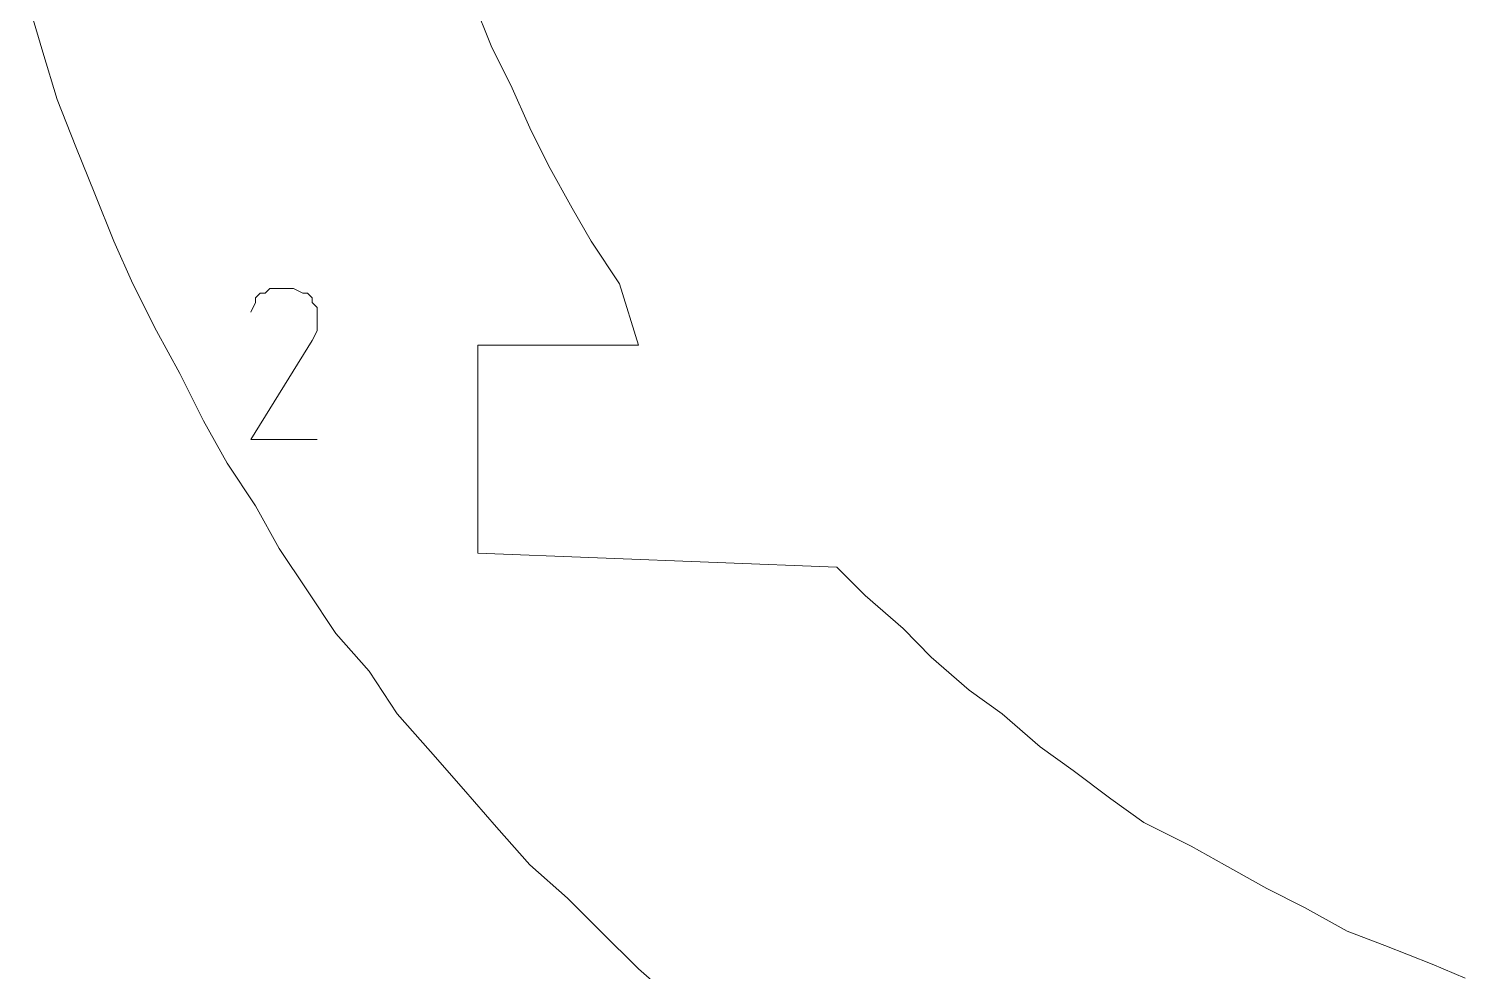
# Model space of a CAD drawing. Header units: centimetres. Extents: x -10.4 to 10.4, y -10.8 to 7.6.
# Drawn here: x -7.7 to -5.98, y -5.671 to -4.543 of the extents above; entities that cross this region are included whole.
import ezdxf
from ezdxf.lldxf.tags import DXFTag

# ---------------------------------------------------------------- set-up
doc = ezdxf.new("R2010")
doc.units = ezdxf.units.CM
doc.header["$MEASUREMENT"] = 0
doc.layers.add('layer 1', color=7, linetype='Continuous')
tags = doc.linetypes.add('New Line711', pattern=[0.2, 0.1, -0.1]).pattern_tags.tags
tags[6:7] = [DXFTag(74, 4), DXFTag(75, 0), DXFTag(340, '0'), DXFTag(46, 1.0), DXFTag(50, 0.0), DXFTag(44, 0.0), DXFTag(45, 0.0)]
tags[4:5] = [DXFTag(74, 4), DXFTag(75, 0), DXFTag(340, '0'), DXFTag(46, 1.0), DXFTag(50, 0.0), DXFTag(44, 0.0), DXFTag(45, 0.0)]
tags = doc.linetypes.add('New Line712', pattern=[0.2, 0.1, -0.1]).pattern_tags.tags
tags[6:7] = [DXFTag(74, 4), DXFTag(75, 0), DXFTag(340, '0'), DXFTag(46, 1.0), DXFTag(50, 0.0), DXFTag(44, 0.0), DXFTag(45, 0.0)]
tags[4:5] = [DXFTag(74, 4), DXFTag(75, 0), DXFTag(340, '0'), DXFTag(46, 1.0), DXFTag(50, 0.0), DXFTag(44, 0.0), DXFTag(45, 0.0)]
tags = doc.linetypes.add('New Line713', pattern=[0.2, 0.1, -0.1]).pattern_tags.tags
tags[6:7] = [DXFTag(74, 4), DXFTag(75, 0), DXFTag(340, '0'), DXFTag(46, 1.0), DXFTag(50, 0.0), DXFTag(44, 0.0), DXFTag(45, 0.0)]
tags[4:5] = [DXFTag(74, 4), DXFTag(75, 0), DXFTag(340, '0'), DXFTag(46, 1.0), DXFTag(50, 0.0), DXFTag(44, 0.0), DXFTag(45, 0.0)]
tags = doc.linetypes.add('New Line714', pattern=[0.2, 0.1, -0.1]).pattern_tags.tags
tags[6:7] = [DXFTag(74, 4), DXFTag(75, 0), DXFTag(340, '0'), DXFTag(46, 1.0), DXFTag(50, 0.0), DXFTag(44, 0.0), DXFTag(45, 0.0)]
tags[4:5] = [DXFTag(74, 4), DXFTag(75, 0), DXFTag(340, '0'), DXFTag(46, 1.0), DXFTag(50, 0.0), DXFTag(44, 0.0), DXFTag(45, 0.0)]
tags = doc.linetypes.add('New Line715', pattern=[0.2, 0.1, -0.1]).pattern_tags.tags
tags[6:7] = [DXFTag(74, 4), DXFTag(75, 0), DXFTag(340, '0'), DXFTag(46, 1.0), DXFTag(50, 0.0), DXFTag(44, 0.0), DXFTag(45, 0.0)]
tags[4:5] = [DXFTag(74, 4), DXFTag(75, 0), DXFTag(340, '0'), DXFTag(46, 1.0), DXFTag(50, 0.0), DXFTag(44, 0.0), DXFTag(45, 0.0)]
tags = doc.linetypes.add('New Line716', pattern=[0.2, 0.1, -0.1]).pattern_tags.tags
tags[6:7] = [DXFTag(74, 4), DXFTag(75, 0), DXFTag(340, '0'), DXFTag(46, 1.0), DXFTag(50, 0.0), DXFTag(44, 0.0), DXFTag(45, 0.0)]
tags[4:5] = [DXFTag(74, 4), DXFTag(75, 0), DXFTag(340, '0'), DXFTag(46, 1.0), DXFTag(50, 0.0), DXFTag(44, 0.0), DXFTag(45, 0.0)]
tags = doc.linetypes.add('New Line782', pattern=[0.2, 0.1, -0.1]).pattern_tags.tags
tags[6:7] = [DXFTag(74, 4), DXFTag(75, 0), DXFTag(340, '0'), DXFTag(46, 1.0), DXFTag(50, 0.0), DXFTag(44, 0.0), DXFTag(45, 0.0)]
tags[4:5] = [DXFTag(74, 4), DXFTag(75, 0), DXFTag(340, '0'), DXFTag(46, 1.0), DXFTag(50, 0.0), DXFTag(44, 0.0), DXFTag(45, 0.0)]
tags = doc.linetypes.add('New Line783', pattern=[0.2, 0.1, -0.1]).pattern_tags.tags
tags[6:7] = [DXFTag(74, 4), DXFTag(75, 0), DXFTag(340, '0'), DXFTag(46, 1.0), DXFTag(50, 0.0), DXFTag(44, 0.0), DXFTag(45, 0.0)]
tags[4:5] = [DXFTag(74, 4), DXFTag(75, 0), DXFTag(340, '0'), DXFTag(46, 1.0), DXFTag(50, 0.0), DXFTag(44, 0.0), DXFTag(45, 0.0)]
tags = doc.linetypes.add('New Line784', pattern=[0.2, 0.1, -0.1]).pattern_tags.tags
tags[6:7] = [DXFTag(74, 4), DXFTag(75, 0), DXFTag(340, '0'), DXFTag(46, 1.0), DXFTag(50, 0.0), DXFTag(44, 0.0), DXFTag(45, 0.0)]
tags[4:5] = [DXFTag(74, 4), DXFTag(75, 0), DXFTag(340, '0'), DXFTag(46, 1.0), DXFTag(50, 0.0), DXFTag(44, 0.0), DXFTag(45, 0.0)]
tags = doc.linetypes.add('New Line785', pattern=[0.2, 0.1, -0.1]).pattern_tags.tags
tags[6:7] = [DXFTag(74, 4), DXFTag(75, 0), DXFTag(340, '0'), DXFTag(46, 1.0), DXFTag(50, 0.0), DXFTag(44, 0.0), DXFTag(45, 0.0)]
tags[4:5] = [DXFTag(74, 4), DXFTag(75, 0), DXFTag(340, '0'), DXFTag(46, 1.0), DXFTag(50, 0.0), DXFTag(44, 0.0), DXFTag(45, 0.0)]
tags = doc.linetypes.add('New Line786', pattern=[0.2, 0.1, -0.1]).pattern_tags.tags
tags[6:7] = [DXFTag(74, 4), DXFTag(75, 0), DXFTag(340, '0'), DXFTag(46, 1.0), DXFTag(50, 0.0), DXFTag(44, 0.0), DXFTag(45, 0.0)]
tags[4:5] = [DXFTag(74, 4), DXFTag(75, 0), DXFTag(340, '0'), DXFTag(46, 1.0), DXFTag(50, 0.0), DXFTag(44, 0.0), DXFTag(45, 0.0)]
tags = doc.linetypes.add('New Line787', pattern=[0.2, 0.1, -0.1]).pattern_tags.tags
tags[6:7] = [DXFTag(74, 4), DXFTag(75, 0), DXFTag(340, '0'), DXFTag(46, 1.0), DXFTag(50, 0.0), DXFTag(44, 0.0), DXFTag(45, 0.0)]
tags[4:5] = [DXFTag(74, 4), DXFTag(75, 0), DXFTag(340, '0'), DXFTag(46, 1.0), DXFTag(50, 0.0), DXFTag(44, 0.0), DXFTag(45, 0.0)]
tags = doc.linetypes.add('New Line788', pattern=[0.2, 0.1, -0.1]).pattern_tags.tags
tags[6:7] = [DXFTag(74, 4), DXFTag(75, 0), DXFTag(340, '0'), DXFTag(46, 1.0), DXFTag(50, 0.0), DXFTag(44, 0.0), DXFTag(45, 0.0)]
tags[4:5] = [DXFTag(74, 4), DXFTag(75, 0), DXFTag(340, '0'), DXFTag(46, 1.0), DXFTag(50, 0.0), DXFTag(44, 0.0), DXFTag(45, 0.0)]
tags = doc.linetypes.add('New Line789', pattern=[0.2, 0.1, -0.1]).pattern_tags.tags
tags[6:7] = [DXFTag(74, 4), DXFTag(75, 0), DXFTag(340, '0'), DXFTag(46, 1.0), DXFTag(50, 0.0), DXFTag(44, 0.0), DXFTag(45, 0.0)]
tags[4:5] = [DXFTag(74, 4), DXFTag(75, 0), DXFTag(340, '0'), DXFTag(46, 1.0), DXFTag(50, 0.0), DXFTag(44, 0.0), DXFTag(45, 0.0)]
tags = doc.linetypes.add('New Line790', pattern=[0.2, 0.1, -0.1]).pattern_tags.tags
tags[6:7] = [DXFTag(74, 4), DXFTag(75, 0), DXFTag(340, '0'), DXFTag(46, 1.0), DXFTag(50, 0.0), DXFTag(44, 0.0), DXFTag(45, 0.0)]
tags[4:5] = [DXFTag(74, 4), DXFTag(75, 0), DXFTag(340, '0'), DXFTag(46, 1.0), DXFTag(50, 0.0), DXFTag(44, 0.0), DXFTag(45, 0.0)]
tags = doc.linetypes.add('New Line791', pattern=[0.2, 0.1, -0.1]).pattern_tags.tags
tags[6:7] = [DXFTag(74, 4), DXFTag(75, 0), DXFTag(340, '0'), DXFTag(46, 1.0), DXFTag(50, 0.0), DXFTag(44, 0.0), DXFTag(45, 0.0)]
tags[4:5] = [DXFTag(74, 4), DXFTag(75, 0), DXFTag(340, '0'), DXFTag(46, 1.0), DXFTag(50, 0.0), DXFTag(44, 0.0), DXFTag(45, 0.0)]
tags = doc.linetypes.add('New Line792', pattern=[0.2, 0.1, -0.1]).pattern_tags.tags
tags[6:7] = [DXFTag(74, 4), DXFTag(75, 0), DXFTag(340, '0'), DXFTag(46, 1.0), DXFTag(50, 0.0), DXFTag(44, 0.0), DXFTag(45, 0.0)]
tags[4:5] = [DXFTag(74, 4), DXFTag(75, 0), DXFTag(340, '0'), DXFTag(46, 1.0), DXFTag(50, 0.0), DXFTag(44, 0.0), DXFTag(45, 0.0)]
tags = doc.linetypes.add('New Line793', pattern=[0.2, 0.1, -0.1]).pattern_tags.tags
tags[6:7] = [DXFTag(74, 4), DXFTag(75, 0), DXFTag(340, '0'), DXFTag(46, 1.0), DXFTag(50, 0.0), DXFTag(44, 0.0), DXFTag(45, 0.0)]
tags[4:5] = [DXFTag(74, 4), DXFTag(75, 0), DXFTag(340, '0'), DXFTag(46, 1.0), DXFTag(50, 0.0), DXFTag(44, 0.0), DXFTag(45, 0.0)]
tags = doc.linetypes.add('New Line794', pattern=[0.2, 0.1, -0.1]).pattern_tags.tags
tags[6:7] = [DXFTag(74, 4), DXFTag(75, 0), DXFTag(340, '0'), DXFTag(46, 1.0), DXFTag(50, 0.0), DXFTag(44, 0.0), DXFTag(45, 0.0)]
tags[4:5] = [DXFTag(74, 4), DXFTag(75, 0), DXFTag(340, '0'), DXFTag(46, 1.0), DXFTag(50, 0.0), DXFTag(44, 0.0), DXFTag(45, 0.0)]
tags = doc.linetypes.add('New Line795', pattern=[0.2, 0.1, -0.1]).pattern_tags.tags
tags[6:7] = [DXFTag(74, 4), DXFTag(75, 0), DXFTag(340, '0'), DXFTag(46, 1.0), DXFTag(50, 0.0), DXFTag(44, 0.0), DXFTag(45, 0.0)]
tags[4:5] = [DXFTag(74, 4), DXFTag(75, 0), DXFTag(340, '0'), DXFTag(46, 1.0), DXFTag(50, 0.0), DXFTag(44, 0.0), DXFTag(45, 0.0)]
tags = doc.linetypes.add('New Line796', pattern=[0.2, 0.1, -0.1]).pattern_tags.tags
tags[6:7] = [DXFTag(74, 4), DXFTag(75, 0), DXFTag(340, '0'), DXFTag(46, 1.0), DXFTag(50, 0.0), DXFTag(44, 0.0), DXFTag(45, 0.0)]
tags[4:5] = [DXFTag(74, 4), DXFTag(75, 0), DXFTag(340, '0'), DXFTag(46, 1.0), DXFTag(50, 0.0), DXFTag(44, 0.0), DXFTag(45, 0.0)]
tags = doc.linetypes.add('New Line797', pattern=[0.2, 0.1, -0.1]).pattern_tags.tags
tags[6:7] = [DXFTag(74, 4), DXFTag(75, 0), DXFTag(340, '0'), DXFTag(46, 1.0), DXFTag(50, 0.0), DXFTag(44, 0.0), DXFTag(45, 0.0)]
tags[4:5] = [DXFTag(74, 4), DXFTag(75, 0), DXFTag(340, '0'), DXFTag(46, 1.0), DXFTag(50, 0.0), DXFTag(44, 0.0), DXFTag(45, 0.0)]
tags = doc.linetypes.add('New Line798', pattern=[0.2, 0.1, -0.1]).pattern_tags.tags
tags[6:7] = [DXFTag(74, 4), DXFTag(75, 0), DXFTag(340, '0'), DXFTag(46, 1.0), DXFTag(50, 0.0), DXFTag(44, 0.0), DXFTag(45, 0.0)]
tags[4:5] = [DXFTag(74, 4), DXFTag(75, 0), DXFTag(340, '0'), DXFTag(46, 1.0), DXFTag(50, 0.0), DXFTag(44, 0.0), DXFTag(45, 0.0)]
tags = doc.linetypes.add('New Line799', pattern=[0.2, 0.1, -0.1]).pattern_tags.tags
tags[6:7] = [DXFTag(74, 4), DXFTag(75, 0), DXFTag(340, '0'), DXFTag(46, 1.0), DXFTag(50, 0.0), DXFTag(44, 0.0), DXFTag(45, 0.0)]
tags[4:5] = [DXFTag(74, 4), DXFTag(75, 0), DXFTag(340, '0'), DXFTag(46, 1.0), DXFTag(50, 0.0), DXFTag(44, 0.0), DXFTag(45, 0.0)]
tags = doc.linetypes.add('New Line800', pattern=[0.2, 0.1, -0.1]).pattern_tags.tags
tags[6:7] = [DXFTag(74, 4), DXFTag(75, 0), DXFTag(340, '0'), DXFTag(46, 1.0), DXFTag(50, 0.0), DXFTag(44, 0.0), DXFTag(45, 0.0)]
tags[4:5] = [DXFTag(74, 4), DXFTag(75, 0), DXFTag(340, '0'), DXFTag(46, 1.0), DXFTag(50, 0.0), DXFTag(44, 0.0), DXFTag(45, 0.0)]
tags = doc.linetypes.add('New Line801', pattern=[0.2, 0.1, -0.1]).pattern_tags.tags
tags[6:7] = [DXFTag(74, 4), DXFTag(75, 0), DXFTag(340, '0'), DXFTag(46, 1.0), DXFTag(50, 0.0), DXFTag(44, 0.0), DXFTag(45, 0.0)]
tags[4:5] = [DXFTag(74, 4), DXFTag(75, 0), DXFTag(340, '0'), DXFTag(46, 1.0), DXFTag(50, 0.0), DXFTag(44, 0.0), DXFTag(45, 0.0)]
tags = doc.linetypes.add('New Line802', pattern=[0.2, 0.1, -0.1]).pattern_tags.tags
tags[6:7] = [DXFTag(74, 4), DXFTag(75, 0), DXFTag(340, '0'), DXFTag(46, 1.0), DXFTag(50, 0.0), DXFTag(44, 0.0), DXFTag(45, 0.0)]
tags[4:5] = [DXFTag(74, 4), DXFTag(75, 0), DXFTag(340, '0'), DXFTag(46, 1.0), DXFTag(50, 0.0), DXFTag(44, 0.0), DXFTag(45, 0.0)]
tags = doc.linetypes.add('New Line803', pattern=[0.2, 0.1, -0.1]).pattern_tags.tags
tags[6:7] = [DXFTag(74, 4), DXFTag(75, 0), DXFTag(340, '0'), DXFTag(46, 1.0), DXFTag(50, 0.0), DXFTag(44, 0.0), DXFTag(45, 0.0)]
tags[4:5] = [DXFTag(74, 4), DXFTag(75, 0), DXFTag(340, '0'), DXFTag(46, 1.0), DXFTag(50, 0.0), DXFTag(44, 0.0), DXFTag(45, 0.0)]
tags = doc.linetypes.add('New Line804', pattern=[0.2, 0.1, -0.1]).pattern_tags.tags
tags[6:7] = [DXFTag(74, 4), DXFTag(75, 0), DXFTag(340, '0'), DXFTag(46, 1.0), DXFTag(50, 0.0), DXFTag(44, 0.0), DXFTag(45, 0.0)]
tags[4:5] = [DXFTag(74, 4), DXFTag(75, 0), DXFTag(340, '0'), DXFTag(46, 1.0), DXFTag(50, 0.0), DXFTag(44, 0.0), DXFTag(45, 0.0)]
tags = doc.linetypes.add('New Line805', pattern=[0.2, 0.1, -0.1]).pattern_tags.tags
tags[6:7] = [DXFTag(74, 4), DXFTag(75, 0), DXFTag(340, '0'), DXFTag(46, 1.0), DXFTag(50, 0.0), DXFTag(44, 0.0), DXFTag(45, 0.0)]
tags[4:5] = [DXFTag(74, 4), DXFTag(75, 0), DXFTag(340, '0'), DXFTag(46, 1.0), DXFTag(50, 0.0), DXFTag(44, 0.0), DXFTag(45, 0.0)]
tags = doc.linetypes.add('New Line806', pattern=[0.2, 0.1, -0.1]).pattern_tags.tags
tags[6:7] = [DXFTag(74, 4), DXFTag(75, 0), DXFTag(340, '0'), DXFTag(46, 1.0), DXFTag(50, 0.0), DXFTag(44, 0.0), DXFTag(45, 0.0)]
tags[4:5] = [DXFTag(74, 4), DXFTag(75, 0), DXFTag(340, '0'), DXFTag(46, 1.0), DXFTag(50, 0.0), DXFTag(44, 0.0), DXFTag(45, 0.0)]
tags = doc.linetypes.add('New Line807', pattern=[0.2, 0.1, -0.1]).pattern_tags.tags
tags[6:7] = [DXFTag(74, 4), DXFTag(75, 0), DXFTag(340, '0'), DXFTag(46, 1.0), DXFTag(50, 0.0), DXFTag(44, 0.0), DXFTag(45, 0.0)]
tags[4:5] = [DXFTag(74, 4), DXFTag(75, 0), DXFTag(340, '0'), DXFTag(46, 1.0), DXFTag(50, 0.0), DXFTag(44, 0.0), DXFTag(45, 0.0)]
tags = doc.linetypes.add('New Line808', pattern=[0.2, 0.1, -0.1]).pattern_tags.tags
tags[6:7] = [DXFTag(74, 4), DXFTag(75, 0), DXFTag(340, '0'), DXFTag(46, 1.0), DXFTag(50, 0.0), DXFTag(44, 0.0), DXFTag(45, 0.0)]
tags[4:5] = [DXFTag(74, 4), DXFTag(75, 0), DXFTag(340, '0'), DXFTag(46, 1.0), DXFTag(50, 0.0), DXFTag(44, 0.0), DXFTag(45, 0.0)]
tags = doc.linetypes.add('New Line809', pattern=[0.2, 0.1, -0.1]).pattern_tags.tags
tags[6:7] = [DXFTag(74, 4), DXFTag(75, 0), DXFTag(340, '0'), DXFTag(46, 1.0), DXFTag(50, 0.0), DXFTag(44, 0.0), DXFTag(45, 0.0)]
tags[4:5] = [DXFTag(74, 4), DXFTag(75, 0), DXFTag(340, '0'), DXFTag(46, 1.0), DXFTag(50, 0.0), DXFTag(44, 0.0), DXFTag(45, 0.0)]
tags = doc.linetypes.add('New Line978', pattern=[0.2, 0.1, -0.1]).pattern_tags.tags
tags[6:7] = [DXFTag(74, 4), DXFTag(75, 0), DXFTag(340, '0'), DXFTag(46, 1.0), DXFTag(50, 0.0), DXFTag(44, 0.0), DXFTag(45, 0.0)]
tags[4:5] = [DXFTag(74, 4), DXFTag(75, 0), DXFTag(340, '0'), DXFTag(46, 1.0), DXFTag(50, 0.0), DXFTag(44, 0.0), DXFTag(45, 0.0)]
tags = doc.linetypes.add('New Line979', pattern=[0.2, 0.1, -0.1]).pattern_tags.tags
tags[6:7] = [DXFTag(74, 4), DXFTag(75, 0), DXFTag(340, '0'), DXFTag(46, 1.0), DXFTag(50, 0.0), DXFTag(44, 0.0), DXFTag(45, 0.0)]
tags[4:5] = [DXFTag(74, 4), DXFTag(75, 0), DXFTag(340, '0'), DXFTag(46, 1.0), DXFTag(50, 0.0), DXFTag(44, 0.0), DXFTag(45, 0.0)]
tags = doc.linetypes.add('New Line980', pattern=[0.2, 0.1, -0.1]).pattern_tags.tags
tags[6:7] = [DXFTag(74, 4), DXFTag(75, 0), DXFTag(340, '0'), DXFTag(46, 1.0), DXFTag(50, 0.0), DXFTag(44, 0.0), DXFTag(45, 0.0)]
tags[4:5] = [DXFTag(74, 4), DXFTag(75, 0), DXFTag(340, '0'), DXFTag(46, 1.0), DXFTag(50, 0.0), DXFTag(44, 0.0), DXFTag(45, 0.0)]
tags = doc.linetypes.add('New Line981', pattern=[0.2, 0.1, -0.1]).pattern_tags.tags
tags[6:7] = [DXFTag(74, 4), DXFTag(75, 0), DXFTag(340, '0'), DXFTag(46, 1.0), DXFTag(50, 0.0), DXFTag(44, 0.0), DXFTag(45, 0.0)]
tags[4:5] = [DXFTag(74, 4), DXFTag(75, 0), DXFTag(340, '0'), DXFTag(46, 1.0), DXFTag(50, 0.0), DXFTag(44, 0.0), DXFTag(45, 0.0)]
tags = doc.linetypes.add('New Line982', pattern=[0.2, 0.1, -0.1]).pattern_tags.tags
tags[6:7] = [DXFTag(74, 4), DXFTag(75, 0), DXFTag(340, '0'), DXFTag(46, 1.0), DXFTag(50, 0.0), DXFTag(44, 0.0), DXFTag(45, 0.0)]
tags[4:5] = [DXFTag(74, 4), DXFTag(75, 0), DXFTag(340, '0'), DXFTag(46, 1.0), DXFTag(50, 0.0), DXFTag(44, 0.0), DXFTag(45, 0.0)]
tags = doc.linetypes.add('New Line983', pattern=[0.2, 0.1, -0.1]).pattern_tags.tags
tags[6:7] = [DXFTag(74, 4), DXFTag(75, 0), DXFTag(340, '0'), DXFTag(46, 1.0), DXFTag(50, 0.0), DXFTag(44, 0.0), DXFTag(45, 0.0)]
tags[4:5] = [DXFTag(74, 4), DXFTag(75, 0), DXFTag(340, '0'), DXFTag(46, 1.0), DXFTag(50, 0.0), DXFTag(44, 0.0), DXFTag(45, 0.0)]
tags = doc.linetypes.add('New Line984', pattern=[0.2, 0.1, -0.1]).pattern_tags.tags
tags[6:7] = [DXFTag(74, 4), DXFTag(75, 0), DXFTag(340, '0'), DXFTag(46, 1.0), DXFTag(50, 0.0), DXFTag(44, 0.0), DXFTag(45, 0.0)]
tags[4:5] = [DXFTag(74, 4), DXFTag(75, 0), DXFTag(340, '0'), DXFTag(46, 1.0), DXFTag(50, 0.0), DXFTag(44, 0.0), DXFTag(45, 0.0)]
tags = doc.linetypes.add('New Line985', pattern=[0.2, 0.1, -0.1]).pattern_tags.tags
tags[6:7] = [DXFTag(74, 4), DXFTag(75, 0), DXFTag(340, '0'), DXFTag(46, 1.0), DXFTag(50, 0.0), DXFTag(44, 0.0), DXFTag(45, 0.0)]
tags[4:5] = [DXFTag(74, 4), DXFTag(75, 0), DXFTag(340, '0'), DXFTag(46, 1.0), DXFTag(50, 0.0), DXFTag(44, 0.0), DXFTag(45, 0.0)]
tags = doc.linetypes.add('New Line986', pattern=[0.2, 0.1, -0.1]).pattern_tags.tags
tags[6:7] = [DXFTag(74, 4), DXFTag(75, 0), DXFTag(340, '0'), DXFTag(46, 1.0), DXFTag(50, 0.0), DXFTag(44, 0.0), DXFTag(45, 0.0)]
tags[4:5] = [DXFTag(74, 4), DXFTag(75, 0), DXFTag(340, '0'), DXFTag(46, 1.0), DXFTag(50, 0.0), DXFTag(44, 0.0), DXFTag(45, 0.0)]
tags = doc.linetypes.add('New Line987', pattern=[0.2, 0.1, -0.1]).pattern_tags.tags
tags[6:7] = [DXFTag(74, 4), DXFTag(75, 0), DXFTag(340, '0'), DXFTag(46, 1.0), DXFTag(50, 0.0), DXFTag(44, 0.0), DXFTag(45, 0.0)]
tags[4:5] = [DXFTag(74, 4), DXFTag(75, 0), DXFTag(340, '0'), DXFTag(46, 1.0), DXFTag(50, 0.0), DXFTag(44, 0.0), DXFTag(45, 0.0)]
tags = doc.linetypes.add('New Line988', pattern=[0.2, 0.1, -0.1]).pattern_tags.tags
tags[6:7] = [DXFTag(74, 4), DXFTag(75, 0), DXFTag(340, '0'), DXFTag(46, 1.0), DXFTag(50, 0.0), DXFTag(44, 0.0), DXFTag(45, 0.0)]
tags[4:5] = [DXFTag(74, 4), DXFTag(75, 0), DXFTag(340, '0'), DXFTag(46, 1.0), DXFTag(50, 0.0), DXFTag(44, 0.0), DXFTag(45, 0.0)]
tags = doc.linetypes.add('New Line989', pattern=[0.2, 0.1, -0.1]).pattern_tags.tags
tags[6:7] = [DXFTag(74, 4), DXFTag(75, 0), DXFTag(340, '0'), DXFTag(46, 1.0), DXFTag(50, 0.0), DXFTag(44, 0.0), DXFTag(45, 0.0)]
tags[4:5] = [DXFTag(74, 4), DXFTag(75, 0), DXFTag(340, '0'), DXFTag(46, 1.0), DXFTag(50, 0.0), DXFTag(44, 0.0), DXFTag(45, 0.0)]
tags = doc.linetypes.add('New Line990', pattern=[0.2, 0.1, -0.1]).pattern_tags.tags
tags[6:7] = [DXFTag(74, 4), DXFTag(75, 0), DXFTag(340, '0'), DXFTag(46, 1.0), DXFTag(50, 0.0), DXFTag(44, 0.0), DXFTag(45, 0.0)]
tags[4:5] = [DXFTag(74, 4), DXFTag(75, 0), DXFTag(340, '0'), DXFTag(46, 1.0), DXFTag(50, 0.0), DXFTag(44, 0.0), DXFTag(45, 0.0)]
tags = doc.linetypes.add('New Line991', pattern=[0.2, 0.1, -0.1]).pattern_tags.tags
tags[6:7] = [DXFTag(74, 4), DXFTag(75, 0), DXFTag(340, '0'), DXFTag(46, 1.0), DXFTag(50, 0.0), DXFTag(44, 0.0), DXFTag(45, 0.0)]
tags[4:5] = [DXFTag(74, 4), DXFTag(75, 0), DXFTag(340, '0'), DXFTag(46, 1.0), DXFTag(50, 0.0), DXFTag(44, 0.0), DXFTag(45, 0.0)]
tags = doc.linetypes.add('New Line992', pattern=[0.2, 0.1, -0.1]).pattern_tags.tags
tags[6:7] = [DXFTag(74, 4), DXFTag(75, 0), DXFTag(340, '0'), DXFTag(46, 1.0), DXFTag(50, 0.0), DXFTag(44, 0.0), DXFTag(45, 0.0)]
tags[4:5] = [DXFTag(74, 4), DXFTag(75, 0), DXFTag(340, '0'), DXFTag(46, 1.0), DXFTag(50, 0.0), DXFTag(44, 0.0), DXFTag(45, 0.0)]
tags = doc.linetypes.add('New Line993', pattern=[0.2, 0.1, -0.1]).pattern_tags.tags
tags[6:7] = [DXFTag(74, 4), DXFTag(75, 0), DXFTag(340, '0'), DXFTag(46, 1.0), DXFTag(50, 0.0), DXFTag(44, 0.0), DXFTag(45, 0.0)]
tags[4:5] = [DXFTag(74, 4), DXFTag(75, 0), DXFTag(340, '0'), DXFTag(46, 1.0), DXFTag(50, 0.0), DXFTag(44, 0.0), DXFTag(45, 0.0)]
tags = doc.linetypes.add('New Line994', pattern=[0.2, 0.1, -0.1]).pattern_tags.tags
tags[6:7] = [DXFTag(74, 4), DXFTag(75, 0), DXFTag(340, '0'), DXFTag(46, 1.0), DXFTag(50, 0.0), DXFTag(44, 0.0), DXFTag(45, 0.0)]
tags[4:5] = [DXFTag(74, 4), DXFTag(75, 0), DXFTag(340, '0'), DXFTag(46, 1.0), DXFTag(50, 0.0), DXFTag(44, 0.0), DXFTag(45, 0.0)]
tags = doc.linetypes.add('New Line995', pattern=[0.2, 0.1, -0.1]).pattern_tags.tags
tags[6:7] = [DXFTag(74, 4), DXFTag(75, 0), DXFTag(340, '0'), DXFTag(46, 1.0), DXFTag(50, 0.0), DXFTag(44, 0.0), DXFTag(45, 0.0)]
tags[4:5] = [DXFTag(74, 4), DXFTag(75, 0), DXFTag(340, '0'), DXFTag(46, 1.0), DXFTag(50, 0.0), DXFTag(44, 0.0), DXFTag(45, 0.0)]

msp = doc.modelspace()

# ---------------------------------------------------------------- linework, layer by layer
at = {"layer": 'layer 1', "color": 5, "linetype": 'New Line978', "lineweight": 9}
msp.add_open_spline([(-7.69964, -4.51416), (-7.69964, -4.51416), (-7.68258, -4.57075), (-7.68258, -4.57075)], degree=3, dxfattribs=at)
at = {"layer": 'layer 1', "color": 5, "linetype": 'New Line809', "lineweight": 9}
msp.add_open_spline([(-7.14516, -4.56506), (-7.14516, -4.56506), (-7.16777, -4.50848), (-7.16777, -4.50848)], degree=3, dxfattribs=at)
at = {"layer": 'layer 1', "color": 5, "linetype": 'New Line979', "lineweight": 9}
msp.add_open_spline([(-7.68258, -4.57075), (-7.68258, -4.57075), (-7.66567, -4.62733), (-7.66567, -4.62733)], degree=3, dxfattribs=at)
at = {"layer": 'layer 1', "color": 5, "linetype": 'New Line808', "lineweight": 9}
msp.add_open_spline([(-7.12241, -4.61042), (-7.12241, -4.61042), (-7.14516, -4.56506), (-7.14516, -4.56506)], degree=3, dxfattribs=at)
at = {"layer": 'layer 1', "color": 5, "linetype": 'New Line807', "lineweight": 9}
msp.add_open_spline([(-7.0998, -4.66132), (-7.0998, -4.66132), (-7.12241, -4.61042), (-7.12241, -4.61042)], degree=3, dxfattribs=at)
at = {"layer": 'layer 1', "color": 5, "linetype": 'New Line980', "lineweight": 9}
msp.add_open_spline([(-7.66567, -4.62733), (-7.66567, -4.62733), (-7.64306, -4.68392), (-7.64306, -4.68392)], degree=3, dxfattribs=at)
at = {"layer": 'layer 1', "color": 5, "linetype": 'New Line806', "lineweight": 9}
msp.add_open_spline([(-7.0772, -4.70652), (-7.0772, -4.70652), (-7.0998, -4.66132), (-7.0998, -4.66132)], degree=3, dxfattribs=at)
at = {"layer": 'layer 1', "color": 5, "linetype": 'New Line981', "lineweight": 9}
msp.add_open_spline([(-7.64306, -4.68392), (-7.64306, -4.68392), (-7.62031, -4.74051), (-7.62031, -4.74051)], degree=3, dxfattribs=at)
at = {"layer": 'layer 1', "color": 5, "linetype": 'New Line805', "lineweight": 9}
msp.add_open_spline([(-7.04891, -4.75742), (-7.04891, -4.75742), (-7.0772, -4.70652), (-7.0772, -4.70652)], degree=3, dxfattribs=at)
at = {"layer": 'layer 1', "color": 5, "linetype": 'New Line982', "lineweight": 9}
msp.add_open_spline([(-7.62031, -4.74051), (-7.62031, -4.74051), (-7.5977, -4.79709), (-7.5977, -4.79709)], degree=3, dxfattribs=at)
at = {"layer": 'layer 1', "color": 5, "linetype": 'New Line804', "lineweight": 9}
msp.add_open_spline([(-7.02631, -4.79709), (-7.02631, -4.79709), (-7.04891, -4.75742), (-7.04891, -4.75742)], degree=3, dxfattribs=at)
at = {"layer": 'layer 1', "color": 5, "linetype": 'New Line983', "lineweight": 9}
msp.add_open_spline([(-7.5977, -4.79709), (-7.5977, -4.79709), (-7.5751, -4.84799), (-7.5751, -4.84799)], degree=3, dxfattribs=at)
at = {"layer": 'layer 1', "color": 5, "linetype": 'New Line803', "lineweight": 9}
msp.add_open_spline([(-6.99232, -4.84799), (-6.99232, -4.84799), (-7.02631, -4.79709), (-7.02631, -4.79709)], degree=3, dxfattribs=at)
at = {"layer": 'layer 1', "color": 5, "linetype": 'New Line984', "lineweight": 9}
msp.add_open_spline([(-7.5751, -4.84799), (-7.5751, -4.84799), (-7.5468, -4.90457), (-7.5468, -4.90457)], degree=3, dxfattribs=at)
at = {"layer": 'layer 1', "color": 5, "linetype": 'New Line802', "lineweight": 9}
msp.add_open_spline([(-6.96972, -4.92164), (-6.96972, -4.92164), (-6.99232, -4.84799), (-6.99232, -4.84799)], degree=3, dxfattribs=at)
at = {"layer": 'layer 1', "color": 1, "lineweight": 20}
for points in [[(-7.4224, -4.85936), (-7.4224, -4.85936), (-7.42795, -4.86505), (-7.42795, -4.86505)], [(-7.42795, -4.86505), (-7.42795, -4.86505), (-7.42795, -4.87059), (-7.42795, -4.87059)], [(-7.41672, -4.85936), (-7.41672, -4.85936), (-7.4224, -4.85936), (-7.4224, -4.85936)], [(-7.41103, -4.85367), (-7.41103, -4.85367), (-7.41672, -4.85936), (-7.41672, -4.85936)], [(-7.39965, -4.85367), (-7.39965, -4.85367), (-7.41103, -4.85367), (-7.41103, -4.85367)], [(-7.39412, -4.85367), (-7.39412, -4.85367), (-7.39965, -4.85367), (-7.39965, -4.85367)], [(-7.38842, -4.85367), (-7.38842, -4.85367), (-7.39412, -4.85367), (-7.39412, -4.85367)], [(-7.38273, -4.85367), (-7.38273, -4.85367), (-7.38842, -4.85367), (-7.38842, -4.85367)], [(-7.37135, -4.85936), (-7.37135, -4.85936), (-7.38273, -4.85367), (-7.38273, -4.85367)], [(-7.36582, -4.85936), (-7.36582, -4.85936), (-7.37135, -4.85936), (-7.37135, -4.85936)], [(-7.37135, -4.85936), (-7.37135, -4.85936), (-7.37135, -4.85936), (-7.37135, -4.85936)], [(-7.36013, -4.86505), (-7.36013, -4.86505), (-7.36582, -4.85936), (-7.36582, -4.85936)], [(-7.36013, -4.87059), (-7.36013, -4.87059), (-7.36013, -4.86505), (-7.36013, -4.86505)], [(-7.42795, -4.87059), (-7.42795, -4.87059), (-7.43364, -4.88197), (-7.43364, -4.88197)], [(-7.35444, -4.87628), (-7.35444, -4.87628), (-7.36013, -4.87059), (-7.36013, -4.87059)], [(-7.35444, -4.88766), (-7.35444, -4.88766), (-7.35444, -4.87628), (-7.35444, -4.87628)], [(-7.35444, -4.89335), (-7.35444, -4.89335), (-7.35444, -4.88766), (-7.35444, -4.88766)], [(-7.35444, -4.89888), (-7.35444, -4.89888), (-7.35444, -4.89335), (-7.35444, -4.89335)], [(-7.35444, -4.90457), (-7.35444, -4.90457), (-7.35444, -4.89888), (-7.35444, -4.89888)], [(-7.43364, -5.03467), (-7.43364, -5.03467), (-7.36013, -4.91596), (-7.36013, -4.91596)], [(-7.36013, -4.91596), (-7.36013, -4.91596), (-7.35444, -4.90457), (-7.35444, -4.90457)], [(-7.36013, -4.91596), (-7.36013, -4.91596), (-7.36013, -4.91596), (-7.36013, -4.91596)], [(-7.36013, -4.91596), (-7.36013, -4.91596), (-7.36013, -4.91596), (-7.36013, -4.91596)], [(-7.36013, -4.91596), (-7.36013, -4.91596), (-7.36013, -4.91596), (-7.36013, -4.91596)], [(-7.36013, -4.91596), (-7.36013, -4.91596), (-7.36013, -4.91596), (-7.36013, -4.91596)], [(-7.36013, -4.91596), (-7.36013, -4.91596), (-7.36013, -4.91596), (-7.36013, -4.91596)], [(-7.36013, -4.91596), (-7.36013, -4.91596), (-7.36013, -4.91596), (-7.36013, -4.91596)], [(-7.36013, -4.91596), (-7.36013, -4.91596), (-7.36013, -4.91596), (-7.36013, -4.91596)], [(-7.36013, -4.91596), (-7.36013, -4.91596), (-7.36013, -4.91596), (-7.36013, -4.91596)], [(-7.36013, -4.91596), (-7.36013, -4.91596), (-7.36013, -4.91596), (-7.36013, -4.91596)], [(-7.36013, -4.91596), (-7.36013, -4.91596), (-7.36013, -4.91596), (-7.36013, -4.91596)], [(-7.36013, -4.91596), (-7.36013, -4.91596), (-7.36013, -4.91596), (-7.36013, -4.91596)], [(-7.35444, -5.03467), (-7.35444, -5.03467), (-7.43364, -5.03467), (-7.43364, -5.03467)]]:
    msp.add_open_spline(points, degree=3, dxfattribs=at)
at = {"layer": 'layer 1', "color": 5, "linetype": 'New Line985', "lineweight": 9}
msp.add_open_spline([(-7.5468, -4.90457), (-7.5468, -4.90457), (-7.51852, -4.95548), (-7.51852, -4.95548)], degree=3, dxfattribs=at)
at = {"layer": 'layer 1', "color": 5, "linetype": 'New Line800', "lineweight": 9}
msp.add_open_spline([(-7.16208, -5.17059), (-7.16208, -5.17059), (-7.16208, -4.92164), (-7.16208, -4.92164)], degree=3, dxfattribs=at)
at = {"layer": 'layer 1', "color": 5, "linetype": 'New Line801', "lineweight": 9}
msp.add_open_spline([(-7.16208, -4.92164), (-7.16208, -4.92164), (-6.96972, -4.92164), (-6.96972, -4.92164)], degree=3, dxfattribs=at)
at = {"layer": 'layer 1', "color": 5, "linetype": 'New Line986', "lineweight": 9}
msp.add_open_spline([(-7.51852, -4.95548), (-7.51852, -4.95548), (-7.49022, -5.01206), (-7.49022, -5.01206)], degree=3, dxfattribs=at)
at = {"layer": 'layer 1', "color": 5, "linetype": 'New Line987', "lineweight": 9}
msp.add_open_spline([(-7.49022, -5.01206), (-7.49022, -5.01206), (-7.46192, -5.06295), (-7.46192, -5.06295)], degree=3, dxfattribs=at)
at = {"layer": 'layer 1', "color": 5, "linetype": 'New Line988', "lineweight": 9}
msp.add_open_spline([(-7.46192, -5.06295), (-7.46192, -5.06295), (-7.42795, -5.114), (-7.42795, -5.114)], degree=3, dxfattribs=at)
at = {"layer": 'layer 1', "color": 5, "linetype": 'New Line989', "lineweight": 9}
msp.add_open_spline([(-7.42795, -5.114), (-7.42795, -5.114), (-7.39965, -5.1649), (-7.39965, -5.1649)], degree=3, dxfattribs=at)
at = {"layer": 'layer 1', "color": 5, "linetype": 'New Line990', "lineweight": 9}
msp.add_open_spline([(-7.39965, -5.1649), (-7.39965, -5.1649), (-7.36582, -5.21579), (-7.36582, -5.21579)], degree=3, dxfattribs=at)
at = {"layer": 'layer 1', "color": 5, "linetype": 'New Line799', "lineweight": 9}
msp.add_open_spline([(-6.73215, -5.18751), (-6.73215, -5.18751), (-7.16208, -5.17059), (-7.16208, -5.17059)], degree=3, dxfattribs=at)
at = {"layer": 'layer 1', "color": 5, "linetype": 'New Line798', "lineweight": 9}
msp.add_open_spline([(-6.69816, -5.22148), (-6.69816, -5.22148), (-6.73215, -5.18751), (-6.73215, -5.18751)], degree=3, dxfattribs=at)
at = {"layer": 'layer 1', "color": 5, "linetype": 'New Line991', "lineweight": 9}
msp.add_open_spline([(-7.36582, -5.21579), (-7.36582, -5.21579), (-7.33183, -5.26669), (-7.33183, -5.26669)], degree=3, dxfattribs=at)
at = {"layer": 'layer 1', "color": 5, "linetype": 'New Line797', "lineweight": 9}
msp.add_open_spline([(-6.6528, -5.261), (-6.6528, -5.261), (-6.69816, -5.22148), (-6.69816, -5.22148)], degree=3, dxfattribs=at)
at = {"layer": 'layer 1', "color": 5, "linetype": 'New Line796', "lineweight": 9}
msp.add_open_spline([(-6.61897, -5.29499), (-6.61897, -5.29499), (-6.6528, -5.261), (-6.6528, -5.261)], degree=3, dxfattribs=at)
at = {"layer": 'layer 1', "color": 5, "linetype": 'New Line992', "lineweight": 9}
msp.add_open_spline([(-7.33183, -5.26669), (-7.33183, -5.26669), (-7.29217, -5.31191), (-7.29217, -5.31191)], degree=3, dxfattribs=at)
at = {"layer": 'layer 1', "color": 5, "linetype": 'New Line795', "lineweight": 9}
msp.add_open_spline([(-6.57362, -5.33466), (-6.57362, -5.33466), (-6.61897, -5.29499), (-6.61897, -5.29499)], degree=3, dxfattribs=at)
at = {"layer": 'layer 1', "color": 5, "linetype": 'New Line993', "lineweight": 9}
msp.add_open_spline([(-7.29217, -5.31191), (-7.29217, -5.31191), (-7.25833, -5.36295), (-7.25833, -5.36295)], degree=3, dxfattribs=at)
at = {"layer": 'layer 1', "color": 5, "linetype": 'New Line794', "lineweight": 9}
msp.add_open_spline([(-6.53409, -5.36295), (-6.53409, -5.36295), (-6.57362, -5.33466), (-6.57362, -5.33466)], degree=3, dxfattribs=at)
at = {"layer": 'layer 1', "color": 5, "linetype": 'New Line994', "lineweight": 9}
msp.add_open_spline([(-7.25833, -5.36295), (-7.25833, -5.36295), (-7.21867, -5.40816), (-7.21867, -5.40816)], degree=3, dxfattribs=at)
at = {"layer": 'layer 1', "color": 5, "linetype": 'New Line793', "lineweight": 9}
msp.add_open_spline([(-6.48874, -5.40248), (-6.48874, -5.40248), (-6.53409, -5.36295), (-6.53409, -5.36295)], degree=3, dxfattribs=at)
at = {"layer": 'layer 1', "color": 5, "linetype": 'New Line995', "lineweight": 9}
msp.add_open_spline([(-7.21867, -5.40816), (-7.21867, -5.40816), (-7.17899, -5.45337), (-7.17899, -5.45337)], degree=3, dxfattribs=at)
at = {"layer": 'layer 1', "color": 5, "linetype": 'New Line792', "lineweight": 9}
msp.add_open_spline([(-6.44922, -5.43076), (-6.44922, -5.43076), (-6.48874, -5.40248), (-6.48874, -5.40248)], degree=3, dxfattribs=at)
at = {"layer": 'layer 1', "color": 5, "linetype": 'New Line791', "lineweight": 9}
msp.add_open_spline([(-6.40386, -5.46475), (-6.40386, -5.46475), (-6.44922, -5.43076), (-6.44922, -5.43076)], degree=3, dxfattribs=at)
at = {"layer": 'layer 1', "color": 5, "linetype": 'New Line711', "lineweight": 9}
msp.add_open_spline([(-7.17899, -5.45337), (-7.17899, -5.45337), (-7.13948, -5.49872), (-7.13948, -5.49872)], degree=3, dxfattribs=at)
at = {"layer": 'layer 1', "color": 5, "linetype": 'New Line790', "lineweight": 9}
msp.add_open_spline([(-6.36434, -5.49303), (-6.36434, -5.49303), (-6.40386, -5.46475), (-6.40386, -5.46475)], degree=3, dxfattribs=at)
at = {"layer": 'layer 1', "color": 5, "linetype": 'New Line712', "lineweight": 9}
msp.add_open_spline([(-7.13948, -5.49872), (-7.13948, -5.49872), (-7.0998, -5.54394), (-7.0998, -5.54394)], degree=3, dxfattribs=at)
at = {"layer": 'layer 1', "color": 5, "linetype": 'New Line789', "lineweight": 9}
msp.add_open_spline([(-6.30776, -5.52133), (-6.30776, -5.52133), (-6.36434, -5.49303), (-6.36434, -5.49303)], degree=3, dxfattribs=at)
at = {"layer": 'layer 1', "color": 5, "linetype": 'New Line788', "lineweight": 9}
msp.add_open_spline([(-6.26808, -5.54394), (-6.26808, -5.54394), (-6.30776, -5.52133), (-6.30776, -5.52133)], degree=3, dxfattribs=at)
at = {"layer": 'layer 1', "color": 5, "linetype": 'New Line713', "lineweight": 9}
msp.add_open_spline([(-7.0998, -5.54394), (-7.0998, -5.54394), (-7.0546, -5.5836), (-7.0546, -5.5836)], degree=3, dxfattribs=at)
at = {"layer": 'layer 1', "color": 5, "linetype": 'New Line787', "lineweight": 9}
msp.add_open_spline([(-6.21719, -5.57223), (-6.21719, -5.57223), (-6.26808, -5.54394), (-6.26808, -5.54394)], degree=3, dxfattribs=at)
at = {"layer": 'layer 1', "color": 5, "linetype": 'New Line786', "lineweight": 9}
msp.add_open_spline([(-6.17197, -5.59483), (-6.17197, -5.59483), (-6.21719, -5.57223), (-6.21719, -5.57223)], degree=3, dxfattribs=at)
at = {"layer": 'layer 1', "color": 5, "linetype": 'New Line714', "lineweight": 9}
msp.add_open_spline([(-7.0546, -5.5836), (-7.0546, -5.5836), (-7.01492, -5.62312), (-7.01492, -5.62312)], degree=3, dxfattribs=at)
at = {"layer": 'layer 1', "color": 5, "linetype": 'New Line785', "lineweight": 9}
msp.add_open_spline([(-6.12108, -5.62312), (-6.12108, -5.62312), (-6.17197, -5.59483), (-6.17197, -5.59483)], degree=3, dxfattribs=at)
at = {"layer": 'layer 1', "color": 5, "linetype": 'New Line715', "lineweight": 9}
msp.add_open_spline([(-7.01492, -5.62312), (-7.01492, -5.62312), (-6.96972, -5.66848), (-6.96972, -5.66848)], degree=3, dxfattribs=at)
at = {"layer": 'layer 1', "color": 5, "linetype": 'New Line784', "lineweight": 9}
msp.add_open_spline([(-6.07572, -5.6402), (-6.07572, -5.6402), (-6.12108, -5.62312), (-6.12108, -5.62312)], degree=3, dxfattribs=at)
at = {"layer": 'layer 1', "color": 5, "linetype": 'New Line783', "lineweight": 9}
msp.add_open_spline([(-6.01913, -5.66279), (-6.01913, -5.66279), (-6.07572, -5.6402), (-6.07572, -5.6402)], degree=3, dxfattribs=at)
at = {"layer": 'layer 1', "color": 5, "linetype": 'New Line716', "lineweight": 9}
msp.add_open_spline([(-6.96972, -5.66848), (-6.96972, -5.66848), (-6.92451, -5.708), (-6.92451, -5.708)], degree=3, dxfattribs=at)
at = {"layer": 'layer 1', "color": 5, "linetype": 'New Line782', "lineweight": 9}
msp.add_open_spline([(-5.97961, -5.67971), (-5.97961, -5.67971), (-6.01913, -5.66279), (-6.01913, -5.66279)], degree=3, dxfattribs=at)

doc.saveas('drawing.dxf')
